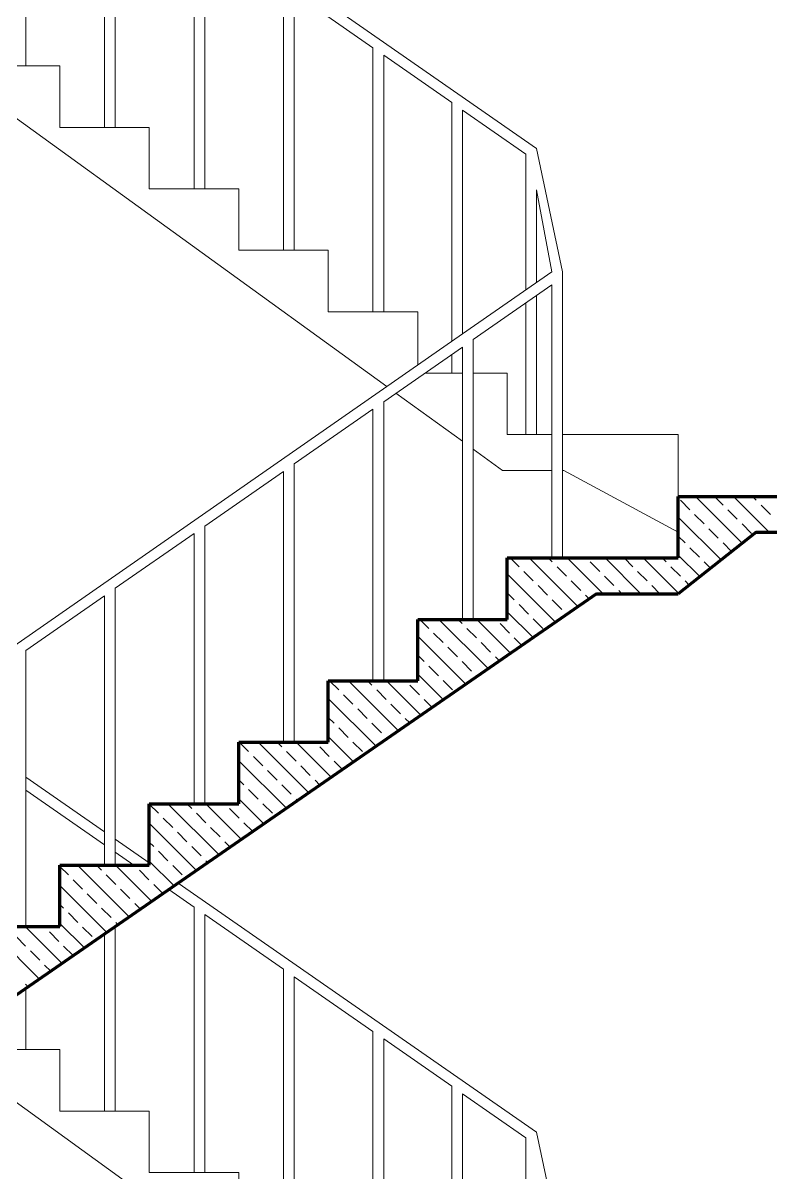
# Model space of a CAD drawing. Header units: millimetres. Extents: x 35860 to 71103, y -11298 to -8385.
# Drawn here: x 54951.8 to 55160.8, y -9690.1 to -9368.6 of the extents above; entities that cross this region are included whole.
import ezdxf

# ---------------------------------------------------------------- set-up
doc = ezdxf.new("R2010")
doc.units = ezdxf.units.MM
doc.header["$MEASUREMENT"] = 0
doc.layers.get('0').update_dxf_attribs({"lineweight": 15})
for name, color, linetype, lineweight in [('02', 2, 'Continuous', 20), ('07', 3, 'Continuous', 70), ('Merd&Balkon', 40, 'Continuous', 20)]:
    doc.layers.add(name, color=color, linetype=linetype, lineweight=lineweight)

msp = doc.modelspace()

# ---------------------------------------------------------------- linework, layer by layer
for p, q in [((55138.14, -9504.7), (55135.49, -9502.05)), ((55152.77, -9514.03), (55139.72, -9500.98)), ((55147.42, -9503.38), (55145.03, -9500.98)), ((55160.33, -9510.98), (55150.33, -9500.98)), ((55156.7, -9502.05), (55155.63, -9500.98)), ((55142.12, -9508.68), (55139.46, -9506.03)), ((55151.4, -9507.35), (55148.74, -9504.7)), ((55160.68, -9506.03), (55158.03, -9503.38)), ((55146.85, -9518.72), (55134.91, -9506.78)), ((55155.37, -9511.33), (55152.72, -9508.68)), ((55136.81, -9513.98), (55134.91, -9512.08)), ((55146.09, -9512.66), (55143.44, -9510.01)), ((55140.79, -9517.96), (55138.14, -9515.31)), ((55149.81, -9516.37), (55147.42, -9513.98)), ((55090.41, -9520.61), (55087.96, -9518.16)), ((55106.87, -9531.77), (55093.26, -9518.16)), ((55099.69, -9519.29), (55098.57, -9518.16)), ((55113.87, -9528.16), (55103.87, -9518.16)), ((55112.95, -9521.94), (55110.3, -9519.29)), ((55124.48, -9528.16), (55114.48, -9518.16)), ((55122.23, -9520.61), (55119.78, -9518.16)), ((55135.01, -9528.09), (55125.08, -9518.16)), ((55131.51, -9519.29), (55130.39, -9518.16)), ((55140.93, -9523.4), (55134.91, -9517.38)), ((55143.89, -9521.06), (55142.12, -9519.29)), ((55094.39, -9524.59), (55091.73, -9521.94)), ((55103.67, -9523.26), (55101.02, -9520.61)), ((55126.21, -9524.59), (55123.55, -9521.94)), ((55135.49, -9523.26), (55132.84, -9520.61)), ((55100.6, -9536.11), (55087.08, -9522.59)), ((55107.64, -9527.24), (55104.99, -9524.59)), ((55116.93, -9525.92), (55114.27, -9523.26)), ((55137.97, -9525.74), (55136.81, -9524.59)), ((55089.08, -9529.89), (55087.08, -9527.89)), ((55098.36, -9528.57), (55095.71, -9525.92)), ((55110, -9529.6), (55108.97, -9528.57)), ((55119.17, -9528.16), (55118.25, -9527.24)), ((55129.78, -9528.16), (55127.53, -9525.92)), ((55093.06, -9533.87), (55090.41, -9531.22)), ((55102.34, -9532.54), (55099.69, -9529.89)), ((55065.22, -9537.85), (55062.71, -9535.34)), ((55081.8, -9549.12), (55068.02, -9535.34)), ((55074.5, -9536.52), (55073.32, -9535.34)), ((55088.06, -9544.78), (55078.62, -9535.34)), ((55094.33, -9540.45), (55087.08, -9533.2)), ((55097.04, -9537.85), (55094.39, -9535.2)), ((55103.74, -9533.94), (55103.67, -9533.87)), ((55078.48, -9540.5), (55075.82, -9537.85)), ((55087.76, -9539.17), (55085.11, -9536.52)), ((55075.53, -9553.46), (55062.08, -9540.02)), ((55069.2, -9541.82), (55066.54, -9539.17)), ((55082.45, -9544.48), (55079.8, -9541.82)), ((55091.2, -9542.61), (55089.08, -9540.5)), ((55073.17, -9545.8), (55070.52, -9543.15)), ((55063.89, -9547.13), (55062.08, -9545.32)), ((55077.15, -9549.78), (55074.5, -9547.13)), ((55084.93, -9546.95), (55083.78, -9545.8)), ((55069.26, -9557.8), (55062.08, -9550.62)), ((55067.87, -9551.11), (55065.22, -9548.45)), ((55078.66, -9551.29), (55078.48, -9551.11)), ((55040.03, -9555.08), (55037.47, -9552.52)), ((55056.72, -9566.47), (55042.77, -9552.52)), ((55049.31, -9553.76), (55048.07, -9552.52)), ((55062.99, -9562.13), (55053.38, -9552.52)), ((55062.57, -9556.41), (55059.91, -9553.76)), ((55071.85, -9555.08), (55069.2, -9552.43)), ((55050.45, -9570.81), (55037.08, -9557.44)), ((55044, -9559.06), (55041.35, -9556.41)), ((55053.29, -9557.73), (55050.63, -9555.08)), ((55066.12, -9559.97), (55063.89, -9557.73)), ((55047.98, -9563.04), (55045.33, -9560.39)), ((55057.26, -9561.71), (55054.61, -9559.06)), ((55038.7, -9564.36), (55037.08, -9562.75)), ((55059.85, -9564.3), (55058.59, -9563.04)), ((55042.68, -9568.34), (55040.03, -9565.69)), ((55051.96, -9567.02), (55049.31, -9564.36)), ((55014.84, -9572.32), (55012.22, -9569.7)), ((55031.65, -9583.82), (55017.52, -9569.7)), ((55024.12, -9570.99), (55022.83, -9569.7)), ((55037.91, -9579.49), (55028.13, -9569.7)), ((55044.18, -9575.15), (55037.08, -9568.05)), ((55046.66, -9572.32), (55044, -9569.67)), ((55053.59, -9568.64), (55053.29, -9568.34)), ((55018.81, -9576.3), (55016.16, -9573.64)), ((55028.09, -9574.97), (55025.44, -9572.32)), ((55037.38, -9573.64), (55034.72, -9570.99)), ((55025.38, -9588.16), (55012.08, -9574.87)), ((55032.07, -9578.95), (55029.42, -9576.3)), ((55041.05, -9577.32), (55038.7, -9574.97)), ((55013.51, -9581.6), (55012.08, -9580.17)), ((55022.79, -9580.27), (55020.14, -9577.62)), ((55034.78, -9581.66), (55033.4, -9580.27)), ((55017.49, -9585.58), (55014.84, -9582.93)), ((55026.77, -9584.25), (55024.12, -9581.6)), ((55019.11, -9592.5), (55012.08, -9585.48)), ((55028.51, -9585.99), (55028.09, -9585.58)), ((54989.65, -9589.55), (54987.08, -9586.99)), ((55006.57, -9601.18), (54992.28, -9586.88)), ((54998.93, -9588.23), (54997.58, -9586.88)), ((55002.9, -9592.21), (55000.25, -9589.55)), ((55012.84, -9596.84), (55002.88, -9586.88)), ((55008.21, -9586.9), (55008.19, -9586.88)), ((55012.18, -9590.88), (55009.53, -9588.23)), ((55021.47, -9589.55), (55018.81, -9586.9)), ((55000.3, -9605.51), (54987.08, -9592.3)), ((54993.62, -9593.53), (54990.97, -9590.88)), ((55015.97, -9594.67), (55013.51, -9592.21)), ((54997.6, -9597.51), (54994.95, -9594.86)), ((55006.88, -9596.18), (55004.23, -9593.53)), ((54988.32, -9598.84), (54987.08, -9597.6)), ((55001.58, -9601.49), (54998.93, -9598.84)), ((55009.7, -9599.01), (55008.21, -9597.51)), ((54994.03, -9609.85), (54987.08, -9602.9)), ((54992.3, -9602.81), (54989.65, -9600.16)), ((55003.44, -9603.34), (55002.9, -9602.81)), ((54964.46, -9606.79), (54962.08, -9604.42)), ((54981.49, -9618.53), (54967.03, -9604.06)), ((54973.74, -9605.46), (54972.33, -9604.06)), ((54987.76, -9614.19), (54977.64, -9604.06)), ((54983.02, -9604.14), (54982.94, -9604.06)), ((54986.99, -9608.12), (54984.34, -9605.46)), ((54996.28, -9606.79), (54993.62, -9604.14)), ((54968.43, -9610.77), (54965.78, -9608.12)), ((54977.71, -9609.44), (54975.06, -9606.79)), ((54975.23, -9622.86), (54962.08, -9609.72)), ((54972.41, -9614.75), (54969.76, -9612.09)), ((54981.69, -9613.42), (54979.04, -9610.77)), ((54990.9, -9612.02), (54988.32, -9609.44)), ((54963.13, -9616.07), (54962.08, -9615.03)), ((54984.63, -9616.36), (54983.02, -9614.75)), ((54967.11, -9620.05), (54964.46, -9617.4)), ((54976.39, -9618.72), (54973.74, -9616.07)), ((54956.42, -9635.88), (54941.78, -9621.24)), ((54962.69, -9631.54), (54952.39, -9621.24)), ((54957.83, -9621.37), (54957.69, -9621.24)), ((54968.96, -9627.2), (54962.08, -9620.33)), ((54971.08, -9624.03), (54968.43, -9621.37)), ((54978.36, -9620.7), (54977.71, -9620.05)), ((54952.52, -9626.68), (54949.87, -9624.03)), ((54961.8, -9625.35), (54959.15, -9622.7)), ((54956.5, -9630.66), (54953.85, -9628)), ((54965.78, -9629.33), (54963.13, -9626.68)), ((54959.55, -9633.71), (54957.83, -9631.98)), ((54953.29, -9638.05), (54952.52, -9637.28))]:
    msp.add_line(p, q)
at = {"layer": '02'}
for p, q in [((55095.28, -9403.69), (54922.42, -9283.42)), ((54952.58, -9380.6), (54952.58, -9308.07)), ((54974.58, -9397.79), (54974.58, -9323.37)), ((54977.58, -9397.79), (54977.58, -9325.46)), ((54999.58, -9414.97), (54999.58, -9340.77)), ((55002.58, -9414.97), (55002.58, -9342.85)), ((55024.58, -9432.15), (55024.58, -9358.16)), ((55027.58, -9432.15), (55027.58, -9360.25)), ((55049.58, -9375.55), (55027.58, -9360.25)), ((55049.58, -9449.33), (55049.58, -9375.55)), ((55052.58, -9449.33), (55052.58, -9377.64)), ((55071.58, -9390.86), (55052.58, -9377.64)), ((55071.58, -9457.63), (55071.58, -9390.86)), ((55092.28, -9405.25), (55074.58, -9392.95)), ((55074.58, -9455.55), (55074.58, -9392.95)), ((55092.28, -9443.24), (55092.28, -9405.25)), ((55095.28, -9403.69), (55102.58, -9438.16)), ((55099.58, -9438.16), (55095.28, -9415.26)), ((55095.28, -9441.16), (55095.28, -9415.26)), ((55074.58, -9455.55), (55099.58, -9438.16)), ((55102.58, -9518.16), (55102.58, -9438.16)), ((55077.58, -9457.11), (55099.58, -9441.82)), ((55099.58, -9518.16), (55099.58, -9441.82)), ((55095.28, -9483.69), (55095.28, -9444.81)), ((55092.28, -9483.69), (55092.28, -9446.9)), ((54922.42, -9561.35), (55074.58, -9455.55)), ((55074.58, -9455.55), (55074.58, -9455.34)), ((55077.58, -9535.34), (55077.58, -9457.11)), ((55052.58, -9474.5), (55074.58, -9459.2)), ((55071.58, -9466.51), (55071.58, -9461.29)), ((55074.58, -9535.34), (55074.58, -9459.2)), ((55074.58, -9466.51), (55074.58, -9459.2)), ((55074.58, -9466.51), (55074.58, -9459.2)), ((55027.58, -9491.88), (55049.58, -9476.58)), ((55049.58, -9552.52), (55049.58, -9476.58)), ((55052.58, -9552.52), (55052.58, -9474.5)), ((55027.58, -9569.7), (55027.58, -9491.88)), ((55002.58, -9509.26), (55024.58, -9493.97)), ((55024.58, -9569.7), (55024.58, -9493.97)), ((55002.58, -9586.88), (55002.58, -9509.26)), ((54977.58, -9526.65), (54999.58, -9511.35)), ((54999.58, -9586.88), (54999.58, -9511.35)), ((54952.58, -9544.03), (54974.58, -9528.73)), ((54974.58, -9604.06), (54974.58, -9528.73)), ((54977.58, -9604.06), (54977.58, -9526.65)), ((54952.58, -9621.24), (54952.58, -9544.03)), ((54974.58, -9594.72), (54952.58, -9579.41)), ((54974.58, -9598.37), (54952.58, -9583.07)), ((54952.58, -9621.24), (54952.58, -9583.07)), ((54974.58, -9604.06), (54974.58, -9598.37)), ((54987.08, -9603.41), (54977.58, -9596.8)), ((54982.76, -9604.06), (54977.58, -9600.46)), ((54977.58, -9604.06), (54977.58, -9600.46)), ((55095.28, -9678.69), (54995.19, -9609.05)), ((54999.58, -9615.77), (54992.55, -9610.87)), ((54999.58, -9689.97), (54999.58, -9615.77)), ((55002.58, -9689.97), (55002.58, -9617.85)), ((55024.58, -9633.16), (55002.58, -9617.85)), ((54977.58, -9672.79), (54977.58, -9621.23)), ((54974.58, -9672.79), (54974.58, -9623.31)), ((55024.58, -9707.15), (55024.58, -9633.16)), ((55027.58, -9707.15), (55027.58, -9635.25)), ((55049.58, -9650.55), (55027.58, -9635.25)), ((54952.58, -9655.6), (54952.58, -9638.53)), ((55049.58, -9724.33), (55049.58, -9650.55)), ((55052.58, -9724.33), (55052.58, -9652.64)), ((55071.58, -9665.86), (55052.58, -9652.64)), ((55071.58, -9732.63), (55071.58, -9665.86)), ((55092.28, -9680.25), (55074.58, -9667.95)), ((55074.58, -9730.55), (55074.58, -9667.95)), ((55095.28, -9678.69), (55102.58, -9713.16)), ((55092.28, -9718.24), (55092.28, -9680.25))]:
    msp.add_line(p, q, dxfattribs=at)
at = {"layer": '07'}
for p, q in [((55134.91, -9518.16), (55134.91, -9500.98)), ((55134.91, -9500.98), (55202.08, -9500.98)), ((55156.62, -9510.98), (55134.91, -9528.16)), ((55156.62, -9510.98), (55182.08, -9510.98)), ((55087.08, -9535.34), (55087.08, -9518.16)), ((55087.08, -9518.16), (55112.08, -9518.16)), ((55112.08, -9518.16), (55134.91, -9518.16)), ((55112.08, -9528.16), (54938.29, -9648.42)), ((55112.08, -9528.16), (55134.91, -9528.16)), ((55062.08, -9552.52), (55062.08, -9535.34)), ((55062.08, -9535.34), (55087.08, -9535.34)), ((55037.08, -9569.7), (55037.08, -9552.52)), ((55037.08, -9552.52), (55062.08, -9552.52)), ((55012.08, -9586.88), (55012.08, -9569.7)), ((55012.08, -9569.7), (55037.08, -9569.7)), ((54987.08, -9604.06), (54987.08, -9586.88)), ((54987.08, -9586.88), (55012.08, -9586.88)), ((54962.08, -9621.24), (54962.08, -9604.06)), ((54962.08, -9604.06), (54987.08, -9604.06)), ((54937.08, -9621.24), (54962.08, -9621.24))]:
    msp.add_line(p, q, dxfattribs=at)
at = {"layer": 'Merd&Balkon'}
for p, q in [((55053.43, -9470.25), (54919.64, -9373.42)), ((54937.08, -9380.6), (54962.08, -9380.6)), ((54962.08, -9380.6), (54962.08, -9397.79)), ((54962.08, -9397.79), (54987.08, -9397.79)), ((54987.08, -9397.79), (54987.08, -9414.97)), ((54987.08, -9414.97), (55012.08, -9414.97)), ((55012.08, -9414.97), (55012.08, -9432.15)), ((55012.08, -9432.15), (55037.08, -9432.15)), ((55037.08, -9432.15), (55037.08, -9449.33)), ((55037.08, -9449.33), (55062.08, -9449.33)), ((55062.08, -9449.33), (55062.08, -9464.24)), ((55064.07, -9466.51), (55074.58, -9466.51)), ((55077.58, -9466.51), (55087.08, -9466.51)), ((55087.08, -9466.51), (55087.08, -9483.69)), ((55074.58, -9485.56), (55056.01, -9472.12)), ((55087.08, -9483.69), (55099.58, -9483.69)), ((55102.58, -9483.69), (55112.08, -9483.69)), ((55112.08, -9483.69), (55134.91, -9483.69)), ((55134.91, -9500.98), (55134.91, -9483.69)), ((55085.82, -9493.69), (55077.58, -9487.73)), ((55093.82, -9493.69), (55085.82, -9493.69)), ((55099.58, -9493.69), (55093.82, -9493.69)), ((55102.95, -9493.69), (55102.58, -9493.69)), ((55134.91, -9510.98), (55102.95, -9493.69)), ((55053.43, -9745.25), (54919.64, -9648.42)), ((54937.08, -9655.6), (54962.08, -9655.6)), ((54962.08, -9655.6), (54962.08, -9672.79)), ((54962.08, -9672.79), (54987.08, -9672.79)), ((54987.08, -9672.79), (54987.08, -9689.97)), ((54987.08, -9689.97), (55012.08, -9689.97)), ((55012.08, -9689.97), (55012.08, -9707.15))]:
    msp.add_line(p, q, dxfattribs=at)

doc.saveas('drawing.dxf')
